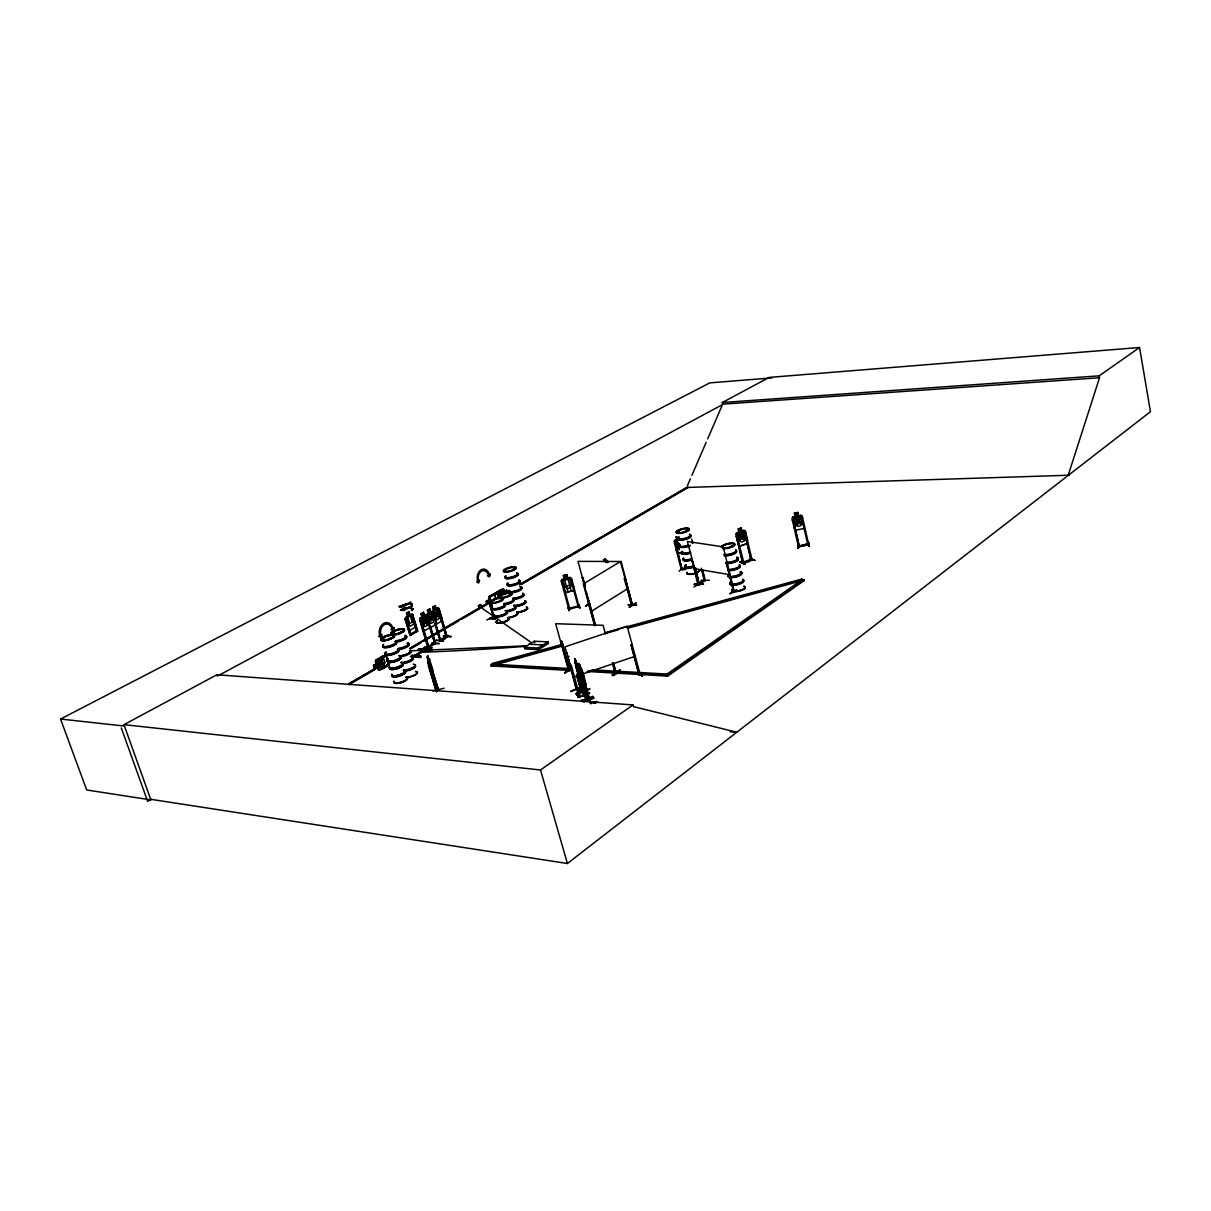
<?xml version="1.0" encoding="UTF-8"?>
<svg xmlns="http://www.w3.org/2000/svg" width="1211" height="1211" viewBox="0 0 1211 1211"><rect width="100%" height="100%" fill="white"/><g stroke="black" fill="none" stroke-linecap="round" stroke-linejoin="round"><path stroke-width="1.5" d="M414.192 655.681C447.056 637.395 391.032 670.046 424.864 649.898L414.54 656.589M576.92 688.378L575.891 688.363L576.663 689.71L571.774 670.183M425.061 650.731L424.138 649.656M694.312 584.686C722.15 583.414 675.526 584.671 703.016 584.02M489.592 618.866L495.208 619.048M495.587 618.806L489.804 618.155L496.359 618.352M411.558 606.227L403.339 610.253L400.463 610.223L403.354 610.526L412.118 606.181L412.149 603.668L407.956 603.472L399.252 606.378M424.228 647.189C447.389 648.808 408.107 647.37 431.585 647.491M436.021 640.316C447.419 641.043 444.694 641.588 436.051 640.241M411.437 606.227L411.437 603.911L407.729 603.744L403.051 604.894L400.266 606.938M411.816 655.333L420.611 655.923L420.928 657.028L411.982 656.211M693.873 586.972L702.092 582.536M486.701 620.017L493.755 616.263M415.464 623.241L415.206 627.222L410.226 630.083L407.971 627.51M585.08 584.868L582.385 577.571L589.242 604.168L585.579 606.181L589.575 603.653L585.564 606.151L588.546 603.971M747.217 543.557L739.845 546.161L747.217 543.557L747.505 539.924M573.575 590.499L573.953 587.063M488.926 597.856L500.567 591.104L500.325 590.226L488.608 596.978C491.318 595.267 487.851 598.945 489.683 597.583L490.985 602.124M804.286 524.938L803.862 528.45L795.794 530.221L793.977 527.194M576.194 693.948L579.206 697.475L579.691 696.643L576.633 693.146L579.66 696.658M576.708 693.691L579.675 697.248M579.206 697.475L576.194 693.979L576.663 693.131M744.735 563.932C729.113 556.863 755.755 569.064 740.36 561.495M744.296 564.22L740.012 562.131M679.083 571.289L682.61 567.535M568.307 607.286L569.155 610.889L567.974 607.831M797.716 545.419L797.943 548.613L797.716 545.434M798.11 544.829L798.412 548.416M420.005 619.411L420.399 617.898M431.721 612.675L432.221 611.086L437.837 607.877L439.033 608.527L441.515 617.232L441.727 620.88L436.323 624.316L433.599 611.918L432.403 611.267L426.696 614.582L426.196 616.096L434.916 643.904L435.339 642.557L435.627 643.51L430.299 625.996M427.241 615.218L425.954 614.552L420.323 617.898L419.823 619.411L428.225 647.84L428.285 646.462L434.598 643.283M420.338 617.807L419.899 619.426L424.183 630.946L429.981 627.631M434.991 643.874L426.378 616.096L426.711 614.492M679.931 545.344C679.855 550.611 676.132 549.067 679.083 544.708L676.207 541.226L679.507 543.906M508.514 595.645L509.907 595.358L508.832 595.267M508.317 595.721L508.453 595.524M513.57 569.897L514.281 569.412L512.753 569.503M514.054 569.473L512.616 569.579M501.536 600.474L500.113 600.353M502.398 595.403L501.854 595.207M500.718 600.898L499.719 600.989M499.583 601.08L501.505 600.565L500.31 601.095M501.324 595.54L501.884 595.04M505.623 569.927L506.016 569.866M1068.208 475.272L1099.527 377.741L1099.179 375.834L1139.566 347.496L1150.45 411.695L567.414 863.504L150.664 799.29M405.307 618.73L405.821 617.156L411.664 613.871L412.83 614.507M438.185 689.77L437.988 688.681M432.917 690.951L444.074 688.242M428.331 665.52L435.824 690.361M429.648 661.887L438.549 690.043L427.634 655.847L438.14 690.179M432.085 675.738C429.405 667.276 432.827 681.248 433.22 672.453M430.677 668.427L431.146 667.17M376.061 660.01L375.365 661.63L377.877 669.471L379.179 670.122C385.991 667.67 391.895 662.78 385.87 655.62M375.546 661.63L376.121 660.116L383.009 655.953L386.021 655.499L388.353 663.356M436.49 691.753L428.043 663.28L428.346 660.6L432.599 674.709L427.12 657.179L427.771 655.968M428.845 659.48L429.148 658.451L427.998 661.675M428.739 661.887L429.239 660.752M428.225 657.951L427.907 658.754L427.861 656.786M427.18 657.24L427.634 655.847M419.854 652.335L419.945 652.366A2429.448 529.828 12.6 0 0 525.907 646.311M687.394 485.732L690.391 478.784M691.905 475.317L706.164 442.333M707.678 438.866L721.938 405.882M402.324 632.172L400.266 632.732M378.135 666.655L378.407 667.866L380.769 663.991C385.416 666.58 385.673 662.039 381.117 662.992C384.947 659.359 382.055 656.347 380.315 662.614C375.849 659.98 375.592 664.703 379.921 663.613L378.135 666.655L377.166 663.477L382.055 660.646L383.039 663.779L349.252 683.398M400.644 632.081L402.113 632.172M390.442 638.061L391.123 637.561M393.666 631.794L394.453 631.945L393.454 632.309M390.381 637.909L391.456 638.364M390.426 638.197L390.442 638.409M393.287 632.218L394.029 631.809M615.037 673.119L612.448 663.098M616.005 671.848C613.266 672.317 616.868 671.197 616.323 672.983L615.294 671.802M736.227 536.412L737.242 536.17L736.227 536.412L742.782 563.07L735.955 534.46C735.758 532.386 741.041 531.008 737.681 533.915L739.164 540.045L741.359 542.104L744.281 541.06L745.204 537.881L743.721 531.765L741.889 531.22L741.056 527.92M383.766 637.97L383.433 637.38M384.356 637.667L383.509 637.349M705.362 580.417L704.439 580.765M698.853 584.429L705.271 580.432L702.577 569.7M698.49 583.535L699.428 583.172M428.376 613.553L427.513 615.385L429.33 621.455L431.328 623.347L433.599 622.03L434.038 618.745L432.236 612.705L430.692 612.312L429.723 609.072M586.396 698.656L586.684 697.445M586.608 697.4L583.838 695.084M581.522 679.492L578.207 666.171L574.862 658.86L577.692 665.611L586.73 699.05C586.245 699.307 581.931 693.298 584.156 694.569M578.207 694.251L579.373 694.07L578.192 694.236L578.676 695.523L564.947 646.825L627.131 626.102L640.21 674.542L639.817 673.346L638.681 673.71M639.908 673.483L638.757 673.679M561.98 579.479L561.208 580.947L568.852 609.375L579.191 606.469M561.662 641.3L560.617 641.436L561.662 641.3L569.806 670.304L568.807 669.153M569.458 670.47L568.564 670.44L555.682 623.695L603.078 625.315L605.439 634.095M411.422 610.601L412.603 608.982L408.425 607.725M501.99 594.843L503.307 590.923L501.263 594.465C497.131 591.755 497.01 596.281 500.96 595.373M625.27 578.192L631.521 605.545L632.354 605.228L625.058 578.101L624.165 578.464L631.748 605.455M631.325 604.546L632.46 604.092L632.611 605.016M579.463 694.342L579.585 695.008M408.516 607.65L405.367 608.134L408.818 607.316M488.623 596.902L500.325 590.226M731.202 546.524L732.171 545.601M721.559 546.509A7.024 2.013 -13.7 0 1 731.474 543.27A7.024 2.013 -13.7 0 1 733.079 546.04L731.944 546.433M731.565 546.267L733.23 545.979L732.155 545.631M723.345 546.07L723.678 545.737M431.661 647.991L424.304 647.658L431.782 647.991M751.955 558.71C749.397 559.194 752.803 558.195 752.031 559.724M745.234 531.19L752.061 559.739C747.505 563.675 740.375 562.843 743.554 561.722M412.088 610.526L413.435 608.709L408.803 607.332M686.122 530.69L686.713 530.463M405.413 608.089L408.47 607.695M679.023 530.827L678.493 531.281M678.917 531.16L678.432 530.66M446.057 636.063L446.753 635.684M447.041 636.623L439.199 610.541L446.344 637.016M439.457 639.968C439.275 643.223 449.553 636.698 446.632 635.73M494.633 594.783L496.01 599.263L494.633 594.783L502.853 588.803L503.973 589.469L505.35 594.631M494.815 594.813L502.853 588.803L503.912 589.56M435.627 643.51L427.952 647.809L420.126 621.41L421.05 621.031L429.057 647.385M411.664 614.931L416.856 631.627L416.766 630.568M410.408 634.034L409.848 635.487L417.447 631.128M489.653 601.852L488.563 602.306L490.167 601.867L489.335 601.837L494.179 618.73L488.881 596.781L491.166 603.638M564.462 578.934L563.039 580.478L564.72 586.578L567.142 588.728L570.32 587.88L571.32 584.807L569.654 578.707L567.792 577.919M576.603 688.923L581.658 690.664L581.961 691.784L576.603 689.256M581.885 691.769L577.48 675.905M580.705 690.679L581.583 690.679M576.285 689.437L581.552 691.981L576.618 674.3M642.466 675.889L639.832 674.482M488.79 602.578L489.607 602.503M402.733 608.906L400.78 610.117M499.901 600.474L501.187 600.656M492.605 600.595L493.604 600.293M732.897 590.605L734.214 591.558C732.383 591.891 732.973 590.347 733.866 590.514M734.229 591.513L723.164 546.857L687.379 541.484L699.019 585.11L691.526 558.014L698.02 585.216L697.703 584.186L698.686 584.126M578.434 695.386L579.433 695.023M579.463 695.235L571.214 665.036L570.169 665.399M685.804 569.034C684.533 570.79 678.508 569.125 682.02 568.322M392.122 637.819L391.153 638.242M394.362 631.839L393.575 632.293M678.039 553.23L676.313 550.097L678.039 553.23L681.732 552.791L678.084 553.109M383.766 637.486L384.265 637.561M570.941 580.417L571.864 580.069L570.926 580.326L578.283 606.862L577.874 606.211M675.541 543.194L682.05 569.442L675.541 543.194L674.694 543.285M676.888 540L674.769 540.227L674.073 541.499L681.263 569.518M676.071 536.761L677.025 540.091L675.738 541.332L677.267 547.357L679.462 549.764M704.181 579.781L705.256 580.478M695.341 567.944L699.201 584.474L695.629 567.944M632.157 605.152L631.642 604.032L631.325 605.439M399.221 606.348L399.539 607.12L403.293 606.408L410.923 601.897M807.828 544.783L808.509 543.603L808.857 544.678M795.097 516.476L792.751 516.991L791.933 518.399L798.518 546.948L798.397 545.798M798.412 546.842L808.751 544.708L802.242 516.098L798.533 515.719L797.686 512.525L794.477 513.267M731.838 545.934L731.172 546.328L732.065 546.524M576.224 689.407L568.368 659.42L570.805 666.671M439.835 640.861L446.026 636.426M440.199 640.846L440.289 639.499M446.904 635.775L446.269 636.153M524.469 647.37L538.184 648.021L548.038 641.845L548.477 643.419L538.638 649.596L524.923 648.945L524.469 647.37L534.339 641.24L548.038 641.845M687.5 530.645L685.744 531.16L687.182 530.433M686.198 530.948L686.864 530.463M678.781 531.099L678.493 531.099M400.478 610.253L405.518 607.755L402.536 608.679M772.255 377.862L709.782 382.888L60.55 719.046L86.692 789.981L150.891 799.896L123.961 724.662L540.515 769.984L633.035 704.938L633.489 706.619L736.984 732.307L735.804 732.201M586.957 671.469L667.7 676.116L804.18 580.584L803.968 579.706L802.182 579.691L665.596 675.057L665.838 676.01L667.049 674.058L591.922 669.804M670.44 672.786L679.659 666.353M682.716 664.203L691.92 657.77M694.993 655.635L704.196 649.187M707.269 647.052L800.849 581.628M588.576 670.667L667.458 675.163L803.968 579.706M508.802 595.661L509.77 595.782M568.776 608.24L568.958 609.224M493.377 600.474L493.543 600.262M619.775 669.925C601.716 679.628 620.895 673.906 619.82 669.971M612.569 675.526L620.395 670.5M620.35 670.485L612.963 675.602M512.737 569.73L513.979 569.579M506.198 569.609L506.062 569.382M709.479 580.296L701.018 580.22M698.52 583.535L704.166 580.145M570.775 668.26L564.947 672.801L569.715 670.273M704.469 580.145L699.292 583.354M568.988 669.744L564.947 672.801M564.462 672.786L569.594 669.547M393.969 631.945L393.681 632.081M383.342 638.03L383.766 637.258M627.979 604.97L636.305 605.016M585.882 606.121L588.591 604.38M590.832 611.676L627.57 588.728M595.524 625.224L588.803 600.444L587.88 600.838L594.889 625.618M561.737 645.463L490.909 665.081L491.151 665.959L561.874 646.159M582.158 577.708L583.112 577.571M494.118 618.715L494.815 618.337M793.281 520.064L799.366 546.782L793.281 520.064L792.327 520.367M798.185 545.979L799.139 545.813M439.169 643.631L431.812 643.313M450.931 636.653L443.332 635.942L450.855 636.608M435.324 642.526L434.734 642.92M427.998 646.871L434.34 643.268M446.284 636.441L440.365 639.771M488.654 596.872L491.378 606.484L492.15 605.152L491.121 605.561L491.711 606.317M420.611 655.923L411.77 655.469M418.431 649.293L431.706 650.685L418.612 650.368C415.661 647.476 432.145 648.596 430.874 651.17M489.335 600.762C487.624 602.079 490.228 599.596 489.85 601.852M486.671 602.821L488.593 601.806L487.972 600.323L486.232 601.337L486.671 602.821L486.232 601.337M414.843 655.726L424.652 649.686M414.51 656.483L424.334 650.549M488.835 597.75L489.32 596.584M486.444 601.337L488.169 600.323L493.921 618.367M386.158 665.914L379.179 670.122M389.003 663.931L382.252 667.7L382.54 668.623L389.034 664.839M382.54 668.623L389.291 664.854M431.706 650.685L418.643 650.019M418.612 650.368L419.4 649.777M409.56 648.369L487.791 602.942M520.397 584.005L686.637 487.458L1069.268 475.227M150.936 799.336L147.606 801.273L121.297 727.932M348.405 684.397L377.741 667.352M410.332 648.415L496.722 598.234M506.501 592.542L509.755 590.65M519.534 584.974L687.394 487.443M349.086 684.669L375.183 669.486M411.074 648.627L420.853 642.935M424.122 641.043L458.379 621.122M461.633 619.23L479.586 608.8M482.841 606.908L487.745 604.062M522.002 584.141L688.378 487.412M374.487 668.82L373.442 665.444L376.167 663.931M373.518 665.46L376.288 663.991L376.636 661.796L381.541 658.966L384.159 659.435L385.128 662.568L383.554 665.46L378.665 668.305L377.257 667.125M498.508 598.612L497.645 595.645L499.038 592.996L503.292 590.529L504.503 591.664L506.834 590.196L504.548 591.528M499.492 594.586L503.746 592.118M376.046 660.101L383.1 655.953M386.491 655.772L379.709 659.526L379.421 658.602L386.203 654.848M379.709 659.526L386.233 655.756M409.56 634.519L416.402 630.916M409.939 635.442L417.386 631.143M432.827 606.893L435.324 605.53L436.232 608.921L437.761 609.315L439.548 615.339L439.124 618.609L436.883 619.911L434.9 618.019L432.827 606.893L433.871 610.147M428.497 613.614L427.332 610.299L429.86 608.921L427.438 610.359M410.105 635.503L404.868 618.745L405.564 618.367L410.968 635.033L405.564 618.367M404.868 618.745L405.821 618.367M411.922 614.946L412.603 614.552L417.628 631.188L412.603 614.552M631.446 604.244L632.475 604.062M731.308 546.191L732.019 546.085M218.994 675.238L723.451 404.096M1099.527 377.741L722.695 404.156L722.301 402.521L769.182 377.408L1139.566 347.496M123.961 724.662L216.875 674.784L633.035 704.938M446.39 636.078L447.222 636.729L438.882 608.618L437.837 607.877M428.179 646.795L428.694 646.432M440.335 640.528L435.279 623.014M428.573 647.431L421.05 621.031M400.235 656.513A7.145 2.089 -17.2 0 1 398.48 659.768L398.01 659.904M398.601 659.889L397.844 660.192M699.171 584.459L695.053 568.307M417.159 630.159L417.326 631.188M410.468 635.094L410.272 634.095M514.387 569.503L513.207 569.897M514.039 569.67L513.161 570.109M736.47 589.833L729.855 593.693L736.924 590.393M729.855 593.693L736.924 590.241M680.976 568.443L681.43 569.352L685.941 568.898M699.004 585.095L691.239 558.15M726.418 563.872L727.327 563.826L726.418 563.872L733.866 591.725L727.039 563.978M410.241 635.442L405.125 618.76M494.179 618.73L489.501 602.155M403.293 606.408L407.986 604.274M742.464 561.98L742.767 562.918M751.168 560.027L744.704 533.385L745.552 533.082L744.704 533.385L751.017 559.951L752.061 559.573M639.847 673.528L639.847 674.497M638.878 674.815L639.983 674.466M581.537 686.47L570.79 691.466L581.431 686.849M570.79 691.466L581.643 686.925M586.957 689.059L576.209 693.57C585.957 692.238 601.489 683.276 576.633 694.251M572.167 670.939L570.563 667.004M567.687 657.134L568.065 656.059L569.064 656.619M568.852 659.647L568.004 659.586M400.796 632.127L402.067 631.93M699.156 583.127L699.776 584.08M435.355 643.465L428.982 622.484M632.43 605.243L621.137 561.51L577.995 561.374L585.352 588.501M749.957 558.619L754.847 560.421L750.457 558.377M579.569 695.175L578.646 695.508M640.104 674.588L638.999 674.981L631.098 644.933L632.006 644.479L631.098 644.933L639.196 674.921M578.101 697.4L589.575 692.798L578.041 697.264M577.919 696.794L589.56 692.798M577.935 697.188L589.742 693.434M576.86 663.704L587.138 698.914L584.156 695.371L575.286 662.826L583.914 695.871L584.217 694.524M592.618 696.355L592.936 697.112L581.068 700.912L592.663 696.431M582.052 701.79L593.814 697.748L583.914 701.82M583.747 701.623L593.935 698.247M579.554 670.046L588.107 700.851L588.425 699.534M591.891 703.182C595.449 700.533 600.384 701.653 593.844 703.273M593.708 703.167L597.265 702.183M579.267 676.873L581.704 679.598L580.947 676.162M585.064 681.127C584.943 678.841 581.613 665.747 579.342 667.655M585.791 684.518L585.155 681.021L585.791 684.518L583.43 681.702L582.203 677.63M562.631 582.658L561.692 582.915L562.615 582.552L569.76 608.982M579.403 666.595L588.349 700.352L591.044 703.546L580.902 668.578C576.012 655.272 584.913 676.858 584.156 679.871L579.07 663.704M579.918 667.367L579.267 666.64M581.038 668.442L581.704 669.214M573.348 677.146L578.646 675.344M582.173 674.164L635.154 656.286M579.403 676.934L577.919 672.892L581.704 679.598M575.891 662.599L575.134 661.933L577.405 664.506M575.407 665.323L584.02 695.841M615.203 673.134L616.066 673.149L613.281 663.144M751.955 559.618L751.592 558.665M798.624 546.782L808.736 544.602M503.912 665.672L492.635 665.036L492.332 663.461L563.327 644.101M605.182 632.687L801.773 579.1L802.393 580.569L804.18 580.584M605.379 633.368L618.125 629.887M627.253 627.601L802.182 579.706M627.48 628.267L800.577 581.068M579.554 608.089L578.691 604.425L579.494 607.559M578.843 604.97L580.099 607.877M568.807 608.376L569.715 607.998M578.01 605.894L578.919 605.515M577.844 606.105L569.609 608.028M571.274 591.119L566.824 574.635L563.403 575.543L564.311 578.858M566.839 574.665L563.418 575.588L568.035 591.997M578.813 605.545L578.994 606.666L571.562 578.298L569.942 577.314L561.98 579.479L561.344 580.947L565.567 592.663L573.62 590.484M564.75 580.024L568.035 579.282M566.43 586.124L569.609 585.261M565.613 592.482L573.454 590.393M732.004 545.904L732.791 545.783M400.992 632.309L401.991 632.006M429.572 659.238L432.388 668.608M427.831 661.6L436.868 691.663M433.266 672.529L432.554 668.548M792.827 517.082L800.774 515.235M802.59 518.126L801.652 518.338L807.904 544.905M808.948 545.692L808.585 542.498L809.054 546.1M733.805 591.695L726.706 563.736M743.403 561.662L743.645 562.615M399.539 607.105L403.611 606.257M807.616 543.951L799.411 546.01L808.403 543.633M798.412 545.949L799.23 545.646M581.325 691.526L576.618 675.829M581.447 691.965L576.966 688.756M678.72 537.124L676.858 537.336L677.131 538.411L678.993 538.214M674.845 540.333L677.055 540.045L676.238 536.821M681.717 546.872L678.811 547.19L677.297 541.166M681.96 568.731L685.774 568.231M722.301 402.521L1099.179 375.834M586.805 698.52L586.911 697.733M588.425 700.306L579.418 667.533M569.276 670.516L561.404 641.467M615.96 673.18L615.506 672.12M410.332 650.837L526.603 645.811M439.199 643.495L431.858 643.192M490.803 618.064L496.752 618.11M608.618 561.889L607.544 561.208L606.105 562.192L605.243 558.952C599.945 562.282 608.194 555.531 606.181 562.192L607.559 562.631M500.567 591.104L500.052 590.226M488.563 602.306L490.243 602.124L488.639 602.563M628.342 604.713L636.638 604.91M632.399 605.212L620.41 561.556L583.308 583.959L594.601 625.618M491.817 605.243L492.362 606.121M438.533 610.919L446.238 637.107M423.35 612.357L424.319 615.612L425.954 616.005L427.771 622.06L427.332 625.36L425.046 626.677L423.048 624.785L421.216 618.7L422.124 616.914L421.14 613.659M496.268 617.822L490.758 618.185M432.327 611.267L433.538 612.009L436.202 620.622M441.606 617.201L441.561 620.804M421.928 616.853L420.944 613.599L423.472 612.206L424.41 615.612M428.8 624.8L430.601 627.601L436.232 624.24L436.036 620.637M451.249 636.532L443.408 635.957M528.707 644.237L542.422 644.873M563.781 652.85L567.429 653.032M492.393 664.173L571.259 668.639M379.421 658.602L379.966 659.541M513.297 666.217L524.56 666.852M535.837 667.503L545.222 668.033M558.362 668.79L567.762 669.32M599.687 671.136L609.072 671.681M622.212 672.423L629.735 672.847M642.874 673.604L650.383 674.027M663.537 674.784L667.291 674.996M490.909 665.081L571.683 669.698M491.151 665.959L571.925 670.606M641.906 675.98L639.635 673.755M382.252 667.7L382.797 668.639M750.033 558.498L754.847 560.39M410.423 656.301L420.928 657.028M420.111 657.346L411.362 656.74L420.081 657.528M735.894 732.125L737.105 732.216M730.157 731.747L733.911 732.049M60.55 719.046L124.461 726.055M680.854 568.595L681.914 568.337L681.899 569.473M569.427 669.229L568.277 669.365L568.837 670.243L560.875 641.27M694.206 568.64L730.021 574.741M616.172 672.938L613.538 662.962M576.708 689.226L576.512 688.166M798.443 515.856L800.426 516.567L801.849 522.698L800.728 525.695L797.519 526.407L795.203 524.151L793.78 518.036L795.233 516.552L794.325 513.146L797.777 512.389L798.533 515.689M738.967 532.265L737.999 528.889L741.177 527.784L741.889 531.22L743.948 530.342L745.37 531.129L747.384 539.939M735.955 534.46L736.788 533.037L743.993 530.357L745.37 531.129M750.85 559.27L743.63 561.995M743.796 562.691L737.09 536.095M425.954 614.688L427.165 615.309M800.743 515.356L802.151 516.189M489.562 596.387L489.85 597.265M492.105 605.076L491.469 605.651M492.105 606.121L491.333 606.317M531.538 642.738L478.209 605.545L479.223 607.604L480.056 606.454M640.165 673.664L642.496 675.95M639.438 673.316L641.785 675.571M576.678 694.312L587.35 689.68L586.896 688.983M575.18 662.069L575.83 662.811L574.862 658.86M579.312 666.777L579.978 667.533L578.994 663.537M579.146 672.044L576.3 664.022L586.699 699.019M583.324 676.843L580.447 668.744L590.665 703.727M583.566 681.657L585.912 684.472M592.966 697.188L580.932 700.427M590.862 702.501L590.272 702.698M584.247 694.947L586.593 697.733M587.607 699.443L588.213 700.821M578.752 604.425L579.675 607.983L578.964 604.864M429.027 658.481L429.738 659.329M802.393 580.569L801.773 579.1M422.533 628.085L424.259 630.946M739.936 546.055L738.195 543.194L739.891 546.191M794.098 527.118L795.854 530.085M216.875 674.784L217.329 676.147M373.639 665.52L374.623 668.669M414.677 624.906L416.856 631.627M435.536 623.029L440.743 640.543M434.613 623.408L440.017 640.937M429.784 608.906L430.783 612.312M492.332 663.461L492.635 665.036M488.775 601.231L489.077 602.306M540.515 769.984L567.414 863.504M506.743 590.196L507.727 593.375M538.184 648.021L538.638 649.596M534.339 641.24L534.778 642.814M574.922 659.026L579.963 675.042L579.63 672.605M582.869 577.723L584.852 585.004M586.336 592.134L595.237 625.209M612.705 662.932L615.415 672.922M667.458 675.163L667.7 676.116M702.289 569.685L704.696 580.841L702.017 570.063M701.275 568.277L704.348 580.841M691.723 539.107L692.465 542.165M431.404 666.489L431.525 671.227L428.361 660.722M808.585 542.498L808.993 546.222M575.331 662.917L575.255 661.887L575.21 662.962M690.346 545.722A6.645 1.862 -14.1 0 1 683.171 547.523A6.645 1.862 -14.1 0 1 679.976 546.358M690.3 545.313A6.751 1.892 -14.1 0 1 683.019 547.145A6.751 1.892 -14.1 0 1 679.78 545.949M692.314 542.543A6.751 1.892 -14.1 0 1 692.768 542.937M690.452 552.519A6.66 1.892 -14.1 0 1 682.822 553.669A6.66 1.892 -14.1 0 1 682.807 551.308M690.315 552.034A6.63 1.877 -14.1 0 1 683.276 553.245A6.63 1.877 -14.1 0 1 681.869 551.459M690.376 552.201A6.66 1.892 -14.1 0 1 683.307 553.427A6.66 1.892 -14.1 0 1 681.884 551.626M689.619 535.005A6.751 1.862 -14.1 0 1 689.286 537.548A6.751 1.862 -14.1 0 1 680.915 539.818A6.751 1.862 -14.1 0 1 678.372 538.047M692.041 541.771A6.66 1.862 -14.1 0 1 692.071 543.239M688.575 545.086A6.66 1.862 -14.1 0 1 681.505 546.312A6.66 1.862 -14.1 0 1 680.098 544.541M690.951 536.064A6.66 1.847 -14.1 0 1 683.715 539.879A6.66 1.847 -14.1 0 1 678.569 538.471M689.664 535.459A6.66 1.847 -14.1 0 1 690.512 535.701M688.711 545.525A6.751 1.892 -14.1 0 1 681.551 546.766A6.751 1.892 -14.1 0 1 680.128 544.98M692.223 542.18A6.751 1.892 -14.1 0 1 692.692 543.058M689.528 534.626A6.751 1.862 -14.1 0 1 688.787 537.381A6.751 1.862 -14.1 0 1 679.916 539.455A6.751 1.862 -14.1 0 1 679.144 537.048M689.347 534.248A6.66 1.832 -14.1 0 1 689.014 536.745A6.66 1.832 -14.1 0 1 680.764 538.986A6.66 1.832 -14.1 0 1 678.251 537.245M694.115 567.126A6.63 1.938 -14.1 0 1 687.076 568.322A6.63 1.938 -14.1 0 1 685.653 566.476M694.054 566.718A6.721 1.953 -14.1 0 1 686.334 567.868A6.721 1.953 -14.1 0 1 686.304 565.416M699.08 569.791A6.63 1.953 -14.1 0 1 693.192 573.938A6.63 1.953 -14.1 0 1 687.167 572.531M699.019 569.548A6.63 1.953 -14.1 0 1 693.131 573.696A6.63 1.953 -14.1 0 1 687.106 572.288M690.588 553.109A6.63 1.877 -14.1 0 1 683.549 554.32A6.63 1.877 -14.1 0 1 682.141 552.534M692.208 559.437A6.736 1.938 -14.1 0 1 685.063 560.648A6.736 1.938 -14.1 0 1 683.625 558.816M693.812 565.9A6.63 1.938 -14.1 0 1 686.213 567.036A6.63 1.938 -14.1 0 1 686.183 564.614M692.283 559.845A6.63 1.907 -14.1 0 1 685.229 561.041A6.63 1.907 -14.1 0 1 683.821 559.225M693.948 566.339A6.721 1.953 -14.1 0 1 686.243 567.49A6.721 1.953 -14.1 0 1 686.213 565.037M692.117 559.058A6.736 1.938 -14.1 0 1 684.972 560.284A6.736 1.938 -14.1 0 1 683.534 558.438M691.981 558.619A6.645 1.907 -14.1 0 1 684.926 559.815A6.645 1.907 -14.1 0 1 683.504 558.014M736.909 558.438A6.994 2.059 -13.7 0 1 735.94 561.647A6.994 2.059 -13.7 0 1 726.343 563.463M736.878 557.968A7.099 2.089 -13.7 0 1 735.894 561.208A7.099 2.089 -13.7 0 1 726.161 563.054M739.437 565.174A7.009 2.089 -13.7 0 1 736.803 568.459A7.009 2.089 -13.7 0 1 727.917 569.957M721.075 546.872A7.024 2.013 -13.7 0 1 730.354 543.088A7.024 2.013 -13.7 0 1 733.397 545.555A7.024 2.013 -13.7 0 1 722.543 548.053M739.3 564.674A6.978 2.074 -13.7 0 1 736.666 567.959A6.978 2.074 -13.7 0 1 727.826 569.442M721.665 546.888A6.994 1.998 -13.7 0 1 731.565 543.663A6.994 1.998 -13.7 0 1 733.155 546.418A6.994 1.998 -13.7 0 1 722.71 548.689M739.361 564.856A7.009 2.089 -13.7 0 1 736.727 568.141A7.009 2.089 -13.7 0 1 727.841 569.624M733.079 546.04A7.024 2.013 -13.7 0 1 722.604 548.311M735.955 550.566A7.099 2.059 -13.7 0 1 733.276 553.836A7.099 2.059 -13.7 0 1 724.269 555.365M736.606 557.166A6.994 2.059 -13.7 0 1 735.622 560.36A6.994 2.059 -13.7 0 1 726.025 562.176M735.985 551.05A7.009 2.028 -13.7 0 1 733.336 554.275A7.009 2.028 -13.7 0 1 724.45 555.773M736.788 557.575A7.099 2.089 -13.7 0 1 735.788 560.814A7.099 2.089 -13.7 0 1 726.055 562.661M735.864 550.172A7.099 2.059 -13.7 0 1 733.17 553.442A7.099 2.059 -13.7 0 1 724.163 554.971M735.667 549.764A7.009 2.028 -13.7 0 1 733.018 552.973A7.009 2.028 -13.7 0 1 724.133 554.487M743.145 580.432A6.978 2.134 -13.7 0 1 737.181 584.852A6.978 2.134 -13.7 0 1 730.627 583.308M743.13 579.963A7.069 2.165 -13.7 0 1 737.075 584.429A7.069 2.165 -13.7 0 1 730.43 582.885M743.766 586.502A6.978 2.165 -13.7 0 1 743.69 589.379A6.978 2.165 -13.7 0 1 735.047 591.725A6.978 2.165 -13.7 0 1 732.171 589.666M744.583 586.366A6.948 2.15 -13.7 0 1 738.634 590.786A6.948 2.15 -13.7 0 1 732.095 589.227M739.573 565.809A6.978 2.074 -13.7 0 1 736.954 569.094A6.978 2.074 -13.7 0 1 728.099 570.578M743.705 586.245A6.978 2.165 -13.7 0 1 743.63 589.121A6.978 2.165 -13.7 0 1 734.986 591.483A6.978 2.165 -13.7 0 1 732.11 589.409M739.497 565.431A7.009 2.089 -13.7 0 1 736.863 568.716A7.009 2.089 -13.7 0 1 727.993 570.199M740.33 572.076A7.084 2.134 -13.7 0 1 740.224 574.922A7.084 2.134 -13.7 0 1 731.459 577.314A7.084 2.134 -13.7 0 1 728.553 575.286M742.843 579.161A6.978 2.134 -13.7 0 1 736.863 583.566A6.978 2.134 -13.7 0 1 730.309 582.037M740.36 572.561A6.978 2.104 -13.7 0 1 740.254 575.361A6.978 2.104 -13.7 0 1 731.611 577.723A6.978 2.104 -13.7 0 1 728.75 575.709M743.039 579.569A7.069 2.165 -13.7 0 1 740.648 582.854A7.069 2.165 -13.7 0 1 731.822 584.504A7.069 2.165 -13.7 0 1 731.187 581.795M740.224 571.683A7.084 2.134 -13.7 0 1 740.118 574.529A7.084 2.134 -13.7 0 1 731.353 576.92A7.084 2.134 -13.7 0 1 728.462 574.892M740.981 571.547A6.978 2.104 -13.7 0 1 734.986 575.921A6.978 2.104 -13.7 0 1 728.432 574.438M519.171 581.159A6.6 1.816 -15.8 0 1 518.066 583.853A6.6 1.816 -15.8 0 1 509.876 586.063A6.6 1.816 -15.8 0 1 508.166 584.141M519.141 580.705A6.691 1.847 -15.8 0 1 518.005 583.43A6.691 1.847 -15.8 0 1 509.71 585.685A6.691 1.847 -15.8 0 1 507.969 583.732M521.578 587.426A6.6 1.847 -15.8 0 1 515.735 591.407A6.6 1.847 -15.8 0 1 509.301 590.817M509.271 590.756A6.6 1.847 -15.8 0 0 515.735 591.407A6.6 1.847 -15.8 0 0 521.593 587.486M521.441 587.017A6.585 1.832 -15.8 0 1 515.614 590.998A6.585 1.832 -15.8 0 1 509.18 590.347M519.686 586.654A6.585 1.832 -15.8 0 1 520.745 586.76M521.502 587.168A6.6 1.847 -15.8 0 1 515.659 591.165A6.6 1.847 -15.8 0 1 509.21 590.499M517.824 573.802A6.706 1.816 -15.8 0 1 511.875 577.783A6.706 1.816 -15.8 0 1 505.335 577.178M518.838 579.963A6.6 1.816 -15.8 0 1 517.733 582.642A6.6 1.816 -15.8 0 1 509.528 584.852A6.6 1.816 -15.8 0 1 507.833 582.945M517.854 574.241A6.615 1.786 -15.8 0 1 511.996 578.177A6.615 1.786 -15.8 0 1 505.547 577.571M519.035 580.341A6.691 1.847 -15.8 0 1 517.914 583.066A6.691 1.847 -15.8 0 1 509.604 585.307A6.691 1.847 -15.8 0 1 507.863 583.369M517.006 573.166A6.706 1.816 -15.8 0 1 515.871 575.861A6.706 1.816 -15.8 0 1 507.56 578.101A6.706 1.816 -15.8 0 1 505.835 576.194M516.809 572.788A6.615 1.786 -15.8 0 1 515.689 575.437A6.615 1.786 -15.8 0 1 507.485 577.662A6.615 1.786 -15.8 0 1 505.789 575.77M524.908 601.504A6.585 1.892 -15.8 0 1 523.621 604.395A6.585 1.892 -15.8 0 1 515.25 606.499M524.878 601.065A6.676 1.907 -15.8 0 1 523.561 603.986A6.676 1.907 -15.8 0 1 515.069 606.121M526.467 607.059A6.555 1.907 -15.9 0 1 525.196 609.966A6.585 1.907 -15.9 0 1 516.855 612.221M516.84 612.055A6.555 1.907 -15.9 0 0 525.196 609.966A6.585 1.907 -15.9 0 0 526.528 607.211M521.033 587.819A6.585 1.832 -15.8 0 1 517.551 591.558A6.585 1.832 -15.8 0 1 509.331 591.937M522.864 593.935A6.676 1.892 -15.8 0 1 521.547 596.826A6.676 1.892 -15.8 0 1 513.04 598.961A6.721 1.907 -15.9 0 1 512.132 601.534A6.721 1.907 -15.9 0 1 504.336 603.956A6.751 1.922 -16 0 1 500.567 607.952A6.751 1.922 -16 0 1 492.196 608.285M525.271 600.595A6.585 1.877 -15.8 0 1 521.88 603.835A6.585 1.877 -15.8 0 1 513.842 605.182M522.91 594.389A6.585 1.862 -15.8 0 1 521.608 597.235A6.585 1.862 -15.8 0 1 513.222 599.339M524.772 600.701A6.676 1.907 -15.8 0 1 522.774 603.941A6.676 1.907 -15.8 0 1 513.888 605.621M522.758 593.572A6.676 1.892 -15.8 0 1 521.441 596.463A6.676 1.892 -15.8 0 1 512.934 598.597M522.562 593.193A6.585 1.862 -15.8 0 1 521.275 596.039A6.585 1.862 -15.8 0 1 512.874 598.143M507.137 612.327A6.66 1.922 -16.1 0 1 501.187 616.46A6.66 1.922 -16.1 0 1 494.754 615.688M507.106 611.873A6.751 1.953 -16.1 0 1 501.066 616.066A6.751 1.953 -16.1 0 1 494.542 615.279M508.03 617.625A6.63 1.938 -16.1 0 1 506.864 620.501A6.63 1.938 -16.1 0 1 498.644 622.726A6.63 1.938 -16.1 0 1 496.979 620.637M508.09 617.777A6.66 1.953 -16.1 0 1 506.925 620.653A6.66 1.953 -16.1 0 1 498.675 622.908A6.66 1.953 -16.1 0 1 496.994 620.789M504.351 604.395A6.751 1.922 -16 0 1 500.673 608.316A6.751 1.922 -16 0 1 492.302 608.649M506.788 611.116A6.66 1.922 -16.1 0 1 500.839 615.249A6.66 1.922 -16.1 0 1 494.406 614.477M504.397 604.849A6.66 1.892 -16 0 1 499.946 608.997A6.66 1.892 -16 0 1 492.68 608.497M507 611.51A6.751 1.953 -16.1 0 1 500.96 615.688A6.751 1.953 -16.1 0 1 494.436 614.916M504.048 603.638A6.66 1.892 -16 0 1 499.613 607.771A6.66 1.892 -16 0 1 492.332 607.286M515.023 606.469A6.706 1.922 -16 0 1 514.281 609.088A6.706 1.922 -16 0 1 506.501 611.525M515.069 606.923A6.615 1.907 -16 0 1 514.342 609.496A6.615 1.907 -16 0 1 506.667 611.903M516.643 612.494A6.6 1.922 -16 0 1 515.916 615.097A6.6 1.922 -16 0 1 508.272 617.489M516.703 612.645A6.615 1.922 -16 0 1 515.977 615.264A6.615 1.922 -16 0 1 508.302 617.655M516.779 612.887A6.615 1.922 -16 0 1 516.053 615.506A6.615 1.922 -16 0 1 508.363 617.913M512.995 599.309A6.721 1.907 -15.9 0 1 512.238 601.897A6.721 1.907 -15.9 0 1 504.442 604.334M513.661 605.606A6.615 1.907 -16 0 1 513.994 608.3A6.615 1.907 -16 0 1 504.957 610.753M513.04 599.763A6.63 1.877 -15.9 0 1 512.298 602.321A6.63 1.877 -15.9 0 1 504.609 604.713M515.629 606.393A6.706 1.922 -16 0 1 513.57 609.057A6.706 1.922 -16 0 1 506.395 611.146M513.842 605.984A6.706 1.922 -16 0 1 514.917 606.105M512.692 598.567A6.63 1.877 -15.9 0 1 511.95 601.11A6.63 1.877 -15.9 0 1 504.26 603.502M398.192 649.868A7.145 2.074 -17.2 0 1 392.864 654.545A7.145 2.074 -17.2 0 1 385.628 653.804M398.147 649.399A7.236 2.089 -17.2 0 1 392.727 654.137A7.236 2.089 -17.2 0 1 385.401 653.38M400.069 655.953A7.145 2.089 -17.2 0 1 398.298 659.208A7.145 2.089 -17.2 0 1 389.488 661.6A7.145 2.089 -17.2 0 1 388.231 659.178M395.815 641.8A7.251 2.074 -17.1 0 1 390.381 646.492A7.251 2.074 -17.1 0 1 383.054 645.781M397.813 648.596A7.145 2.059 -17.2 0 1 396.027 651.821A7.145 2.059 -17.2 0 1 387.217 654.212A7.145 2.059 -17.2 0 1 385.976 651.821M396.693 643.117A7.145 2.044 -17.1 0 1 388.731 647.401A7.145 2.044 -17.1 0 1 383.281 646.205M398.025 649.005A7.236 2.089 -17.2 0 1 396.224 652.26A7.236 2.089 -17.2 0 1 387.293 654.697A7.236 2.089 -17.2 0 1 386.021 652.26M395.694 641.406A7.251 2.059 -17.1 0 1 390.26 646.099A7.251 2.059 -17.1 0 1 382.933 645.387M395.482 640.997A7.145 2.028 -17.1 0 1 393.696 644.176A7.145 2.028 -17.1 0 1 384.871 646.583A7.145 2.028 -17.1 0 1 383.63 644.222M403.747 671.242A7.115 2.15 -17.3 0 1 404.292 673.967A7.115 2.15 -17.3 0 1 395.755 677.025A7.115 2.15 -17.3 0 1 392.273 675.36M392.046 674.936A7.205 2.18 -17.3 0 0 395.573 676.631A7.205 2.18 -17.3 0 0 404.232 673.528A7.205 2.18 -17.3 0 0 403.687 670.758A7.16 2.15 -17.2 0 0 412.709 668.502A7.16 2.15 -17.2 0 0 414.662 665.066M406.714 677.691A7.099 2.165 -17.4 0 1 401.446 682.504A7.115 2.165 -17.4 0 1 394.211 681.672M394.211 681.642A7.099 2.165 -17.4 0 0 401.446 682.504A7.115 2.165 -17.4 0 0 406.729 677.721M406.578 677.297A7.084 2.165 -17.4 0 1 401.325 682.096A7.084 2.165 -17.4 0 1 394.105 681.233M387.808 660.858A7.115 2.089 -17.2 0 0 395.028 661.615A7.115 2.089 -17.2 0 0 400.341 656.922A7.099 2.089 -17.2 0 1 395.028 661.6A7.099 2.089 -17.2 0 1 387.823 660.843M406.654 677.449A7.115 2.165 -17.4 0 1 401.386 682.277A7.115 2.165 -17.4 0 1 394.135 681.415M398.48 659.768A7.145 2.089 -17.2 0 1 389.654 662.16A7.145 2.089 -17.2 0 1 388.398 659.723M402.43 663.401A7.221 2.15 -17.3 0 1 397.95 667.912A7.221 2.15 -17.3 0 1 389.427 668.063M391.637 675.223A7.205 2.165 -17.3 0 0 401.023 674.769A7.205 2.165 -17.3 0 0 403.566 670.379A7.16 2.15 -17.2 0 0 412.603 668.124A7.16 2.15 -17.2 0 0 414.54 664.688M402.96 663.371A7.221 2.15 -17.3 0 1 396.936 667.821A7.221 2.15 -17.3 0 1 389.306 667.67M402.309 663.007A7.221 2.15 -17.3 0 0 401.25 662.841A7.175 2.119 -17.1 0 0 410.302 660.57A7.175 2.119 -17.1 0 0 412.255 657.179M401.038 662.447A7.115 2.104 -17.3 0 1 401.568 665.127A7.13 2.119 -17.3 0 1 393.03 668.184A7.13 2.119 -17.3 0 1 389.564 666.55A7.115 2.104 -17.3 0 0 393.03 668.184A7.115 2.104 -17.3 0 0 401.568 665.127A7.13 2.119 -17.3 0 0 401.053 662.447A7.069 2.089 -17.1 0 0 410.786 659.753A7.069 2.089 -17.1 0 0 410.998 656.619M408.834 644.434A7.099 2.044 -17.1 0 1 405.488 647.749A7.099 2.044 -17.1 0 1 397.284 649.641M408.788 643.964A7.19 2.074 -17.1 0 1 406.154 646.962A7.19 2.074 -17.1 0 1 398.48 649.202M407.078 643.465A7.19 2.074 -17.1 0 1 408.137 643.631M410.045 650.156A7.099 2.074 -17.1 0 1 408.092 653.486A7.099 2.074 -17.1 0 1 399.13 655.726M410.12 650.413A7.099 2.074 -17.1 0 1 408.864 653.365A7.099 2.074 -17.1 0 1 400.629 656.029A7.099 2.074 -17.1 0 0 408.864 653.365A7.099 2.074 -17.1 0 0 410.135 650.489M404.777 635.911A7.205 2.044 -17 0 1 404.535 638.999A7.205 2.044 -17 0 1 394.756 641.648M407.804 642.829A7.099 2.044 -17.1 0 1 406.533 645.751A7.099 2.044 -17.1 0 1 398.283 648.339M406.533 636.865A7.099 2.013 -17 0 1 403.929 639.802A7.099 2.013 -17 0 1 396.345 642.012M408.016 643.238A7.19 2.074 -17.1 0 1 406.729 646.205A7.19 2.074 -17.1 0 1 398.358 648.808M404.656 635.518A7.205 2.044 -17 0 1 405.034 638.227A7.205 2.044 -17 0 1 396.042 641.209M405.503 635.275A7.099 2.013 -17 0 1 404.217 638.152A7.099 2.013 -17 0 1 395.952 640.74M415.585 671.636A7.069 2.15 -17.2 0 1 415.403 674.86A7.069 2.15 -17.2 0 1 405.791 677.464M414.707 665.55A7.069 2.119 -17.2 0 1 413.481 668.563A7.069 2.119 -17.2 0 1 405.261 671.151M415.494 671.378A7.069 2.15 -17.2 0 1 415.312 674.588A7.069 2.15 -17.2 0 1 405.715 677.206M410.302 651.109A7.069 2.074 -17.1 0 1 409.046 654.061A7.069 2.074 -17.1 0 1 400.826 656.634M412.376 657.558A7.175 2.119 -17.1 0 1 411.104 660.585A7.175 2.119 -17.1 0 1 402.763 663.204M414.979 664.642A7.069 2.119 -17.2 0 1 411.664 668.033A7.069 2.119 -17.2 0 1 403.49 669.91M413.284 664.112A7.069 2.119 -17.2 0 1 414.329 664.294M412.436 658.042A7.069 2.089 -17.2 0 1 411.18 661.024A7.069 2.089 -17.2 0 1 402.945 663.613M413.435 621.334L413.39 624.422L410.06 626.314L406.563 618.019L407.486 616.217L406.487 612.933L409 611.525L409.999 614.81L411.573 615.203L413.435 621.334M801.849 524.121L800.774 524.469L798.14 521.714C798.155 527.027 793.644 526.331 797.247 521.154L794.219 517.884L797.746 520.261C797.716 515.038 802.484 515.992 798.67 520.866L801.849 524.121M425.576 616.278L425.106 620.789C429.511 622.832 427.438 626.344 424.819 621.758L423.653 626.148L424.077 621.349L421.443 618.639L422.185 618.11L424.35 620.335L425.576 616.278M437.398 609.587L436.914 614.068L439.654 616.974L436.641 615.037L435.642 619.351L435.915 614.613L433.311 611.782L436.172 613.614L437.398 609.587M432.085 612.993L431.6 617.489C435.99 619.532 433.932 623.029 431.313 618.458L430.147 622.817L430.586 618.034L427.937 615.203L430.844 617.035L432.085 612.993M479.707 604.879C480.934 609.648 482.765 602.942 479.707 604.879M738.029 533.733L740.89 536.776L739.785 541.423L741.722 537.26C744.099 542.059 747.49 538.804 742.192 536.352L743.312 531.977L742.252 532.25L741.329 535.822L738.967 533.415L738.029 533.733M577.117 665.172L577.541 668.033C572.848 652.986 580.114 681.445 577.98 669.683L579.842 674.285L577.147 665.187M581.28 669.91L581.704 672.786C576.905 657.512 584.292 686.289 582.158 674.451L584.02 679.114L581.28 669.91M479.511 580.296L478.617 583.021L476.634 581.931L477.634 581.371A8.916 6.388 -89.4 0 1 481.176 569.73A8.916 6.388 -89.4 0 1 489.471 574.62L490.44 574.059L489.486 576.83L487.427 575.785L488.411 575.225A7.433 5.328 -89.4 0 0 481.478 571.153A7.433 5.328 -89.4 0 0 478.512 580.856L479.511 580.296M394.15 627.616L393.181 630.507L390.956 629.417L392.076 628.797A7.872 5.994 -86.5 0 0 384.281 624.725A7.872 5.994 -86.5 0 0 380.92 635.079L382.025 634.458L380.92 637.425L378.589 636.396L379.694 635.775A9.431 7.175 -86.5 0 1 383.72 623.347A9.431 7.175 -86.5 0 1 393.06 628.237L394.15 627.616M636.002 602.942L629.281 607.286L636.002 602.942M605.106 559.709L603.805 560.481L604.092 561.571L605.394 560.784L605.106 559.709M507.091 592.996L506.334 593.435L506.561 591.104L507.091 592.996M375.138 665.308L374.26 665.823L374.88 667.851L375.773 667.337L375.138 665.308M426.544 622.772L424.274 624.074L422.442 618.004L424.728 616.702L426.544 622.772M438.352 616.036L436.111 617.322L434.31 611.283L436.565 609.996L438.352 616.036M432.827 619.442L430.556 620.743L428.739 614.688L431.025 613.402L432.827 619.442M423.184 613.129L421.716 613.962L422.034 615.052L423.517 614.219L423.184 613.129M435.037 606.454L433.583 607.271L433.901 608.361L435.355 607.528L435.037 606.454M429.799 610.919L428.331 611.752L428.013 610.662L429.481 609.844L429.799 610.919M412.179 622.045L409.681 623.453L407.819 617.322L410.332 615.915L412.179 622.045M408.758 612.297L407.078 613.235L407.411 614.34L409.091 613.402L408.758 612.297M743.645 538.441L740.723 539.485L739.24 533.355L742.161 532.31L743.645 538.441M740.708 528.677L738.831 529.343L739.104 530.433L740.981 529.767L740.708 528.677M566.324 575.513L564.281 576.058L564.583 577.147L566.627 576.603L566.324 575.513M797.247 513.237L795.173 513.691L795.43 514.781L797.489 514.342L797.247 513.237M798.7 516.946L795.491 517.657L796.914 523.773L800.123 523.076L798.7 516.946M678.765 532.855A6.676 1.816 -14.1 0 0 689.135 529.192A6.676 1.816 -14.1 0 0 680.173 529.313A6.676 1.816 -14.1 0 0 678.765 532.855M678.932 533.461A6.66 1.816 -14.1 0 0 689.256 529.812A6.66 1.816 -14.1 0 0 680.34 529.918A6.66 1.816 -14.1 0 0 678.932 533.461M678.826 533.097A6.676 1.816 -14.1 0 0 689.195 529.434A6.676 1.816 -14.1 0 0 680.234 529.555A6.676 1.816 -14.1 0 0 678.826 533.097M683.443 553.957A6.66 1.892 -14.1 0 0 690.512 552.746A6.66 1.892 -14.1 0 1 683.443 553.972A6.66 1.892 -14.1 0 1 682.02 552.171A6.66 1.892 -14.1 0 0 683.443 553.957M506.728 571.547A6.63 1.771 -15.7 0 0 516.113 567.414A6.63 1.771 -15.7 0 0 506.304 568.489A6.63 1.771 -15.7 0 0 506.728 571.547M506.909 572.137A6.6 1.771 -15.7 0 0 516.249 568.02A6.6 1.771 -15.7 0 0 506.486 569.079A6.6 1.771 -15.7 0 0 506.909 572.137M506.788 571.759A6.63 1.771 -15.7 0 0 516.174 567.626A6.63 1.771 -15.7 0 0 506.365 568.701A6.63 1.771 -15.7 0 0 506.788 571.759M525.317 610.344A6.57 1.907 -15.9 0 0 526.588 607.438A6.585 1.907 -15.9 0 1 525.317 610.374A6.585 1.907 -15.9 0 1 516.93 612.478A6.57 1.907 -15.9 0 0 525.317 610.344M506.985 620.88A6.645 1.938 -16.1 0 0 508.151 618.019A6.66 1.953 -16.1 0 1 507 620.91A6.66 1.953 -16.1 0 1 498.735 623.15A6.66 1.953 -16.1 0 1 497.07 621.046A6.645 1.938 -16.1 0 0 498.735 623.12A6.645 1.938 -16.1 0 0 506.985 620.88M493.816 602.594A6.676 1.877 -16 0 0 503.292 598.325A6.676 1.877 -16 0 0 493.452 599.309A6.676 1.877 -16 0 0 493.816 602.594M493.997 603.184A6.66 1.877 -16 0 0 503.443 598.93A6.66 1.877 -16 0 0 493.649 599.914A6.66 1.877 -16 0 0 493.997 603.184M493.876 602.806A6.676 1.877 -16 0 0 503.352 598.537A6.676 1.877 -16 0 0 493.513 599.521A6.676 1.877 -16 0 0 493.876 602.806M502.565 597.492A6.645 1.862 -15.9 0 0 511.981 593.254A6.645 1.862 -15.9 0 0 502.156 594.253A6.645 1.862 -15.9 0 0 502.565 597.492M502.747 598.067A6.615 1.862 -15.9 0 0 512.117 593.859A6.615 1.862 -15.9 0 0 502.353 594.858A6.615 1.862 -15.9 0 0 502.747 598.067M502.626 597.704A6.645 1.862 -15.9 0 0 512.041 593.466A6.645 1.862 -15.9 0 0 502.217 594.465A6.645 1.862 -15.9 0 0 502.626 597.704M383.872 640.135A7.175 2.013 -17.1 0 0 394.362 635.457A7.175 2.013 -17.1 0 0 384.22 636.396A7.175 2.013 -17.1 0 0 383.872 640.135M399.479 658.284A7.115 2.089 -17.2 0 0 398.949 655.635A7.099 2.074 -17.2 0 1 399.463 658.269A7.115 2.089 -17.2 0 1 390.926 661.327A7.115 2.089 -17.2 0 1 387.459 659.723A7.099 2.074 -17.2 0 0 390.926 661.312A7.099 2.074 -17.2 0 0 399.463 658.269M384.084 640.755A7.145 2.013 -17.1 0 0 394.529 636.093A7.145 2.013 -17.1 0 0 384.432 637.031A7.145 2.013 -17.1 0 0 384.084 640.755A7.115 1.998 -17.1 0 0 394.498 636.108A7.115 1.998 -17.1 0 0 384.447 637.031A7.115 1.998 -17.1 0 0 384.099 640.74M398.389 659.465A7.145 2.089 -17.2 0 0 400.145 656.226A7.099 2.089 -17.2 0 1 398.358 659.465A7.145 2.089 -17.2 0 1 389.564 661.872A7.145 2.089 -17.2 0 1 388.307 659.435A7.099 2.089 -17.2 0 0 389.594 661.842A7.099 2.089 -17.2 0 0 398.358 659.465M383.948 640.362A7.175 2.013 -17.1 0 0 394.438 635.684A7.175 2.013 -17.1 0 0 384.296 636.623A7.175 2.013 -17.1 0 0 383.948 640.362M403.884 672.695A7.099 2.134 -17.3 0 0 403.354 669.986A7.115 2.134 -17.3 0 1 403.899 672.695A7.115 2.134 -17.3 0 1 395.361 675.768A7.115 2.134 -17.3 0 1 391.88 674.103A7.099 2.134 -17.3 0 0 395.361 675.753A7.099 2.134 -17.3 0 0 403.884 672.695M397.178 668.623A7.115 2.119 -17.3 0 0 402.476 663.885A7.13 2.119 -17.3 0 1 397.193 668.623A7.13 2.119 -17.3 0 1 389.942 667.821A7.115 2.119 -17.3 0 0 397.178 668.623M394.029 634.337A7.115 1.998 -17 0 0 404.398 629.72A7.115 1.998 -17 0 0 394.302 630.659A7.115 1.998 -17 0 0 394.029 634.337M394.241 634.988A7.099 1.983 -17 0 0 404.58 630.371A7.099 1.983 -17 0 0 394.514 631.325A7.099 1.983 -17 0 0 394.241 634.988M394.09 634.594A7.13 1.998 -17 0 0 404.489 629.962A7.13 1.998 -17 0 0 394.377 630.916A7.13 1.998 -17 0 0 394.09 634.594A7.13 1.998 -17 0 0 404.504 629.992A7.13 1.998 -17 0 0 394.377 630.946A7.13 1.998 -17 0 0 394.105 634.625M394.029 634.367A7.13 1.998 -17 0 0 404.429 629.735A7.13 1.998 -17 0 0 394.302 630.689A7.13 1.998 -17 0 0 394.029 634.367"/></g></svg>
